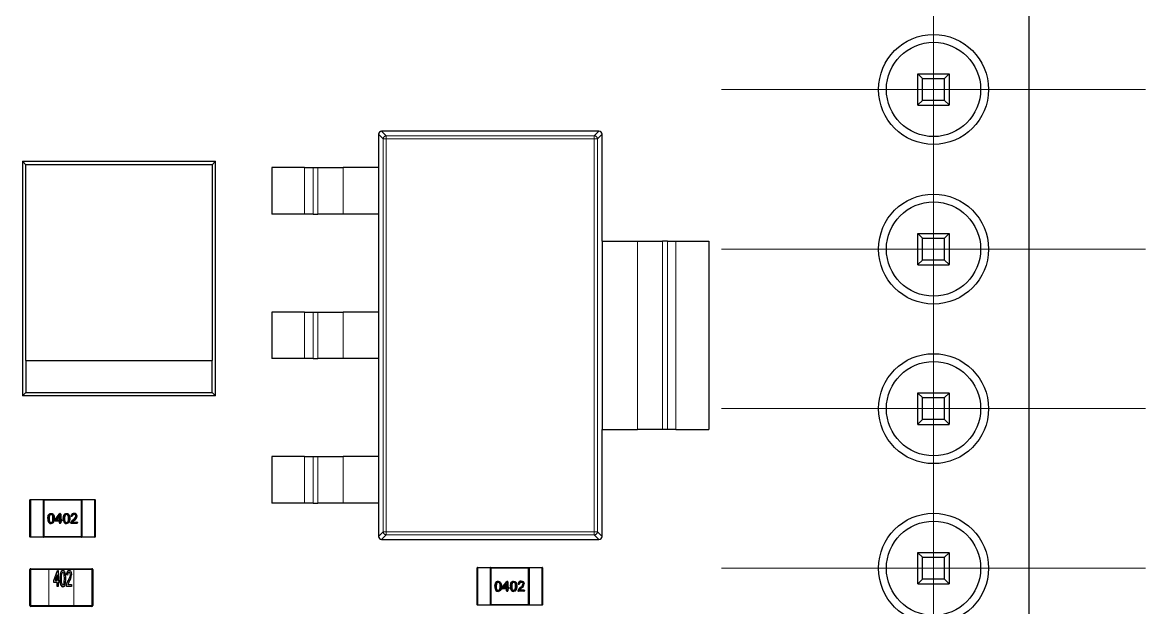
# Model space of a CAD drawing. Header units: millimetres. Extents: x 133.7 to 163.3, y 79.2 to 131.6.
# Drawn here: x 145.43 to 163.31, y 94.62 to 103.93 of the extents above; entities that cross this region are included whole.
import ezdxf

# ---------------------------------------------------------------- set-up
doc = ezdxf.new("R2010")
doc.units = ezdxf.units.MM
doc.linetypes.add('PHANTOM', pattern=[12.7, 6.35, -1.27, 1.27, -1.27, 1.27, -1.27])

# ---------------------------------------------------------------- blocks, each defined once
blk = doc.blocks.new('SW_CENTERMARKSYMBOL_2')
at = {"color": 0, "linetype": 'Continuous', "lineweight": 18}
for p, q in [((0, 2.5), (0, 3.375)), ((0, 0), (0, 2.5)), ((-2.5, 0), (-3.375, 0)), ((0, 0), (-2.5, 0)), ((0, 0), (0, -2.5)), ((0, 0), (2.5, 0)), ((2.5, 0), (3.375, 0)), ((0, -2.5), (0, -3.375))]:
    blk.add_line(p, q, dxfattribs=at)
blk = doc.blocks.new('SW_CENTERMARKSYMBOL_21')
at = {"color": 0, "linetype": 'Continuous', "lineweight": 18}
for p, q in [((0, 2.5), (0, 3.375)), ((0, 0), (0, 2.5)), ((-2.5, 0), (-3.375, 0)), ((0, 0), (-2.5, 0)), ((0, 0), (0, -2.5)), ((0, 0), (2.5, 0)), ((2.5, 0), (3.375, 0)), ((0, -2.5), (0, -3.375))]:
    blk.add_line(p, q, dxfattribs=at)
blk = doc.blocks.new('SW_CENTERMARKSYMBOL_23')
at = {"color": 0, "linetype": 'Continuous', "lineweight": 18}
for p, q in [((0, 2.5), (0, 3.375)), ((0, 0), (0, 2.5)), ((-2.5, 0), (-3.375, 0)), ((0, 0), (-2.5, 0)), ((0, 0), (0, -2.5)), ((0, 0), (2.5, 0)), ((2.5, 0), (3.375, 0)), ((0, -2.5), (0, -3.375))]:
    blk.add_line(p, q, dxfattribs=at)
blk = doc.blocks.new('SW_CENTERMARKSYMBOL_25')
at = {"color": 0, "linetype": 'Continuous', "lineweight": 18}
for p, q in [((0, 2.5), (0, 3.375)), ((0, 0), (0, 2.5)), ((-2.5, 0), (-3.375, 0)), ((0, 0), (-2.5, 0)), ((0, 0), (0, -2.5)), ((0, 0), (2.5, 0)), ((2.5, 0), (3.375, 0)), ((0, -2.5), (0, -3.375))]:
    blk.add_line(p, q, dxfattribs=at)
blk = doc.blocks.new('SW_CENTERMARKSYMBOL_27')
at = {"color": 0, "linetype": 'Continuous', "lineweight": 18}
for p, q in [((0, 2.5), (0, 3.375)), ((0, 0), (0, 2.5)), ((-2.5, 0), (-3.375, 0)), ((0, 0), (-2.5, 0)), ((0, 0), (0, -2.5)), ((0, 0), (2.5, 0)), ((2.5, 0), (3.375, 0)), ((0, -2.5), (0, -3.375))]:
    blk.add_line(p, q, dxfattribs=at)
blk = doc.blocks.new('SW_CENTERMARKSYMBOL_29')
at = {"color": 0, "linetype": 'Continuous', "lineweight": 18}
for p, q in [((0, 2.5), (0, 3.375)), ((0, 0), (0, 2.5)), ((-2.5, 0), (-3.375, 0)), ((0, 0), (-2.5, 0)), ((0, 0), (0, -2.5)), ((0, 0), (2.5, 0)), ((2.5, 0), (3.375, 0)), ((0, -2.5), (0, -3.375))]:
    blk.add_line(p, q, dxfattribs=at)

msp = doc.modelspace()

# ---------------------------------------------------------------- linework, layer by layer
at = {"color": 7, "linetype": 'Continuous', "lineweight": 25}
for p, q in [((161.454, 82.143), (161.454, 128.657)), ((159.68, 103.107), (159.68, 103.11)), ((159.68, 103.11), (160.18, 103.11)), ((159.68, 103.107), (159.755, 103.035)), ((159.68, 102.613), (159.68, 103.107)), ((159.755, 103.035), (160.105, 103.035)), ((159.755, 102.685), (159.755, 103.035)), ((160.105, 103.035), (160.18, 103.107)), ((160.105, 102.685), (160.105, 103.035)), ((160.18, 103.107), (160.18, 103.11)), ((160.18, 103.107), (160.18, 102.613)), ((159.68, 102.613), (159.755, 102.685)), ((160.105, 102.685), (159.755, 102.685)), ((160.18, 102.613), (160.105, 102.685)), ((159.68, 102.61), (159.68, 102.613)), ((159.68, 102.61), (160.18, 102.61)), ((160.18, 102.61), (160.18, 102.613)), ((151.094, 102.147), (151.094, 101.617)), ((154.604, 102.197), (151.144, 102.197)), ((154.654, 100.447), (154.654, 102.147)), ((145.482, 101.662), (145.426, 101.717)), ((145.426, 101.717), (145.426, 101.666)), ((145.426, 101.717), (145.82, 101.717)), ((145.426, 101.666), (145.426, 98.034)), ((145.482, 98.546), (145.482, 101.662)), ((148.445, 101.662), (145.482, 101.662)), ((145.82, 101.717), (148.106, 101.717)), ((148.106, 101.717), (148.5, 101.717)), ((148.5, 101.717), (148.445, 101.662)), ((148.445, 101.662), (148.445, 98.546)), ((148.5, 101.666), (148.5, 101.717)), ((148.5, 98.034), (148.5, 101.666)), ((149.394, 101.617), (149.394, 100.877)), ((149.918, 101.617), (149.394, 101.617)), ((149.918, 101.617), (150.052, 101.617)), ((150.052, 101.617), (150.13, 101.617)), ((150.13, 101.617), (150.53, 101.617)), ((151.094, 101.617), (150.53, 101.617)), ((151.094, 101.617), (151.094, 100.877)), ((149.918, 100.877), (149.394, 100.877)), ((150.052, 100.877), (149.918, 100.877)), ((150.052, 100.877), (150.13, 100.877)), ((150.53, 100.877), (150.13, 100.877)), ((151.094, 100.877), (150.53, 100.877)), ((151.094, 100.877), (151.094, 99.317)), ((159.68, 100.567), (159.68, 100.57)), ((159.68, 100.57), (160.18, 100.57)), ((159.68, 100.567), (159.755, 100.495)), ((159.68, 100.073), (159.68, 100.567)), ((159.755, 100.495), (160.105, 100.495)), ((159.755, 100.145), (159.755, 100.495)), ((160.105, 100.495), (160.18, 100.567)), ((160.105, 100.145), (160.105, 100.495)), ((160.18, 100.567), (160.18, 100.57)), ((160.18, 100.567), (160.18, 100.073)), ((154.654, 100.447), (154.654, 97.447)), ((154.654, 100.447), (155.218, 100.447)), ((155.218, 100.447), (155.618, 100.447)), ((155.696, 100.447), (155.618, 100.447)), ((155.696, 100.447), (155.83, 100.447)), ((155.83, 100.447), (156.354, 100.447)), ((156.354, 100.447), (156.354, 97.447)), ((159.68, 100.073), (159.755, 100.145)), ((160.105, 100.145), (159.755, 100.145)), ((160.18, 100.073), (160.105, 100.145)), ((159.68, 100.07), (159.68, 100.073)), ((159.68, 100.07), (160.18, 100.07)), ((160.18, 100.07), (160.18, 100.073)), ((149.394, 99.317), (149.394, 98.577)), ((149.918, 99.317), (149.394, 99.317)), ((149.918, 99.317), (150.052, 99.317)), ((150.052, 99.317), (150.13, 99.317)), ((150.13, 99.317), (150.53, 99.317)), ((151.094, 99.317), (150.53, 99.317)), ((151.094, 99.317), (151.094, 98.577)), ((145.482, 98.546), (145.482, 98.038)), ((145.482, 98.546), (148.445, 98.546)), ((148.445, 98.038), (148.445, 98.546)), ((149.918, 98.577), (149.394, 98.577)), ((150.052, 98.577), (149.918, 98.577)), ((150.052, 98.577), (150.13, 98.577)), ((150.53, 98.577), (150.13, 98.577)), ((151.094, 98.577), (150.53, 98.577)), ((151.094, 98.577), (151.094, 97.017)), ((145.426, 97.983), (145.482, 98.038)), ((145.426, 98.034), (145.426, 97.983)), ((145.82, 97.983), (145.426, 97.983)), ((145.482, 98.038), (148.445, 98.038)), ((148.106, 97.983), (145.82, 97.983)), ((148.5, 97.983), (148.106, 97.983)), ((148.445, 98.038), (148.5, 97.983)), ((148.5, 97.983), (148.5, 98.034)), ((159.68, 98.027), (159.68, 98.03)), ((159.68, 98.03), (160.18, 98.03)), ((159.68, 98.027), (159.755, 97.955)), ((159.68, 97.533), (159.68, 98.027)), ((160.105, 97.955), (160.18, 98.027)), ((160.18, 98.027), (160.18, 98.03)), ((160.18, 98.027), (160.18, 97.533)), ((159.755, 97.955), (160.105, 97.955)), ((159.755, 97.605), (159.755, 97.955)), ((160.105, 97.605), (160.105, 97.955)), ((154.654, 95.747), (154.654, 97.447)), ((154.654, 97.447), (155.218, 97.447)), ((155.618, 97.447), (155.218, 97.447)), ((155.696, 97.447), (155.618, 97.447)), ((155.83, 97.447), (155.696, 97.447)), ((155.83, 97.447), (156.354, 97.447)), ((159.68, 97.533), (159.755, 97.605)), ((159.68, 97.53), (159.68, 97.533)), ((159.68, 97.53), (160.18, 97.53)), ((160.105, 97.605), (159.755, 97.605)), ((160.18, 97.533), (160.105, 97.605)), ((160.18, 97.53), (160.18, 97.533)), ((149.394, 97.017), (149.394, 96.277)), ((149.918, 97.017), (149.394, 97.017)), ((149.918, 97.017), (150.052, 97.017)), ((150.052, 97.017), (150.13, 97.017)), ((150.13, 97.017), (150.53, 97.017)), ((151.094, 97.017), (150.53, 97.017)), ((151.094, 97.017), (151.094, 96.277)), ((145.546, 95.738), (145.546, 96.328)), ((145.551, 96.333), (145.558, 96.333)), ((145.558, 96.333), (145.754, 96.333)), ((145.754, 96.333), (145.761, 96.333)), ((145.761, 96.333), (146.371, 96.333)), ((145.766, 96.328), (145.766, 95.738)), ((146.366, 96.323), (145.766, 96.323)), ((146.366, 95.738), (146.366, 96.328)), ((146.371, 96.333), (146.378, 96.333)), ((146.378, 96.333), (146.574, 96.333)), ((146.574, 96.333), (146.581, 96.333)), ((146.586, 96.328), (146.586, 95.738)), ((149.918, 96.277), (149.394, 96.277)), ((150.052, 96.277), (149.918, 96.277)), ((150.052, 96.277), (150.13, 96.277)), ((150.53, 96.277), (150.13, 96.277)), ((151.094, 96.277), (150.53, 96.277)), ((151.094, 96.277), (151.094, 95.747)), ((145.853, 96.088), (145.86, 96.084)), ((145.882, 96.105), (145.881, 96.113)), ((145.881, 96.103), (145.881, 96.095)), ((145.945, 96), (145.945, 96.01)), ((145.947, 96.015), (146.018, 96.108)), ((146, 96.052), (145.98, 96.026)), ((145.987, 96.013), (146.007, 96.013)), ((146.015, 96.021), (146.015, 96.047)), ((146.025, 96.111), (146.027, 96.111)), ((146.035, 96.103), (146.035, 96.021)), ((146.043, 96.013), (146.048, 96.013)), ((146.099, 96.088), (146.106, 96.084)), ((146.127, 96.103), (146.127, 96.095)), ((146.128, 96.105), (146.128, 96.113)), ((146.21, 96.067), (146.206, 96.067)), ((146.253, 96.003), (146.248, 96.009)), ((146.249, 96.113), (146.249, 96.105)), ((146.298, 96.069), (146.29, 96.069)), ((145.881, 95.97), (145.881, 95.962)), ((145.881, 95.959), (145.881, 95.951)), ((146.007, 95.992), (145.953, 95.992)), ((146.015, 95.961), (146.015, 95.984)), ((146.027, 95.953), (146.023, 95.953)), ((146.035, 95.984), (146.035, 95.961)), ((146.048, 95.992), (146.043, 95.992)), ((146.056, 96.005), (146.056, 96)), ((146.127, 95.959), (146.128, 95.951)), ((146.128, 95.97), (146.128, 95.962)), ((146.196, 95.963), (146.197, 95.967)), ((146.292, 95.953), (146.204, 95.953)), ((146.24, 95.974), (146.292, 95.974)), ((146.3, 95.966), (146.3, 95.961)), ((145.558, 95.733), (145.551, 95.733)), ((145.754, 95.733), (145.558, 95.733)), ((145.761, 95.733), (145.754, 95.733)), ((146.371, 95.733), (145.761, 95.733)), ((145.766, 95.743), (146.366, 95.743)), ((146.378, 95.733), (146.371, 95.733)), ((146.574, 95.733), (146.378, 95.733)), ((146.581, 95.733), (146.574, 95.733)), ((151.144, 95.697), (154.604, 95.697)), ((159.68, 95.487), (159.68, 95.49)), ((159.68, 95.49), (160.18, 95.49)), ((159.68, 95.487), (159.755, 95.415)), ((159.68, 94.993), (159.68, 95.487)), ((160.105, 95.415), (160.18, 95.487)), ((160.18, 95.487), (160.18, 95.49)), ((160.18, 95.487), (160.18, 94.993)), ((159.755, 95.415), (160.105, 95.415)), ((159.755, 95.065), (159.755, 95.415)), ((160.105, 95.065), (160.105, 95.415)), ((145.546, 94.648), (145.546, 95.218)), ((145.561, 95.233), (145.846, 95.233)), ((145.846, 95.233), (146.246, 95.233)), ((145.924, 95.044), (145.984, 95.202)), ((145.98, 95.138), (145.945, 95.044)), ((145.98, 95.044), (145.98, 95.138)), ((145.984, 95.202), (145.997, 95.202)), ((145.997, 95.202), (145.997, 95.044)), ((146.145, 95.129), (146.128, 95.133)), ((146.246, 95.233), (146.531, 95.233)), ((146.546, 95.218), (146.546, 94.648)), ((152.664, 94.659), (152.664, 95.249)), ((152.669, 95.254), (152.676, 95.254)), ((152.676, 95.254), (152.872, 95.254)), ((152.872, 95.254), (152.879, 95.254)), ((152.879, 95.254), (153.489, 95.254)), ((152.884, 95.249), (152.884, 94.659)), ((153.484, 95.244), (152.884, 95.244)), ((153.484, 94.659), (153.484, 95.249)), ((153.489, 95.254), (153.496, 95.254)), ((153.496, 95.254), (153.692, 95.254)), ((153.692, 95.254), (153.699, 95.254)), ((153.704, 95.249), (153.704, 94.659)), ((145.924, 95.011), (145.924, 95.044)), ((145.98, 95.011), (145.924, 95.011)), ((145.945, 95.044), (145.98, 95.044)), ((145.98, 94.948), (145.98, 95.011)), ((145.997, 94.948), (145.98, 94.948)), ((145.997, 95.044), (146.013, 95.044)), ((145.997, 95.011), (145.997, 94.948)), ((146.013, 95.011), (145.997, 95.011)), ((146.013, 95.044), (146.013, 95.011)), ((146.207, 94.948), (146.125, 94.948)), ((146.148, 94.981), (146.207, 94.981)), ((146.207, 94.981), (146.207, 94.948)), ((152.971, 95.009), (152.978, 95.005)), ((153, 95.026), (152.999, 95.034)), ((152.999, 95.024), (152.999, 95.016)), ((153.065, 94.936), (153.136, 95.029)), ((153.118, 94.973), (153.098, 94.947)), ((153.133, 94.942), (153.133, 94.968)), ((153.143, 95.032), (153.145, 95.032)), ((153.153, 95.024), (153.153, 94.942)), ((153.217, 95.009), (153.224, 95.005)), ((153.245, 95.024), (153.245, 95.016)), ((153.246, 95.026), (153.246, 95.034)), ((153.328, 94.988), (153.324, 94.988)), ((153.367, 95.034), (153.367, 95.026)), ((153.416, 94.99), (153.408, 94.99)), ((159.68, 94.993), (159.755, 95.065)), ((159.68, 94.99), (159.68, 94.993)), ((159.68, 94.99), (160.18, 94.99)), ((160.105, 95.065), (159.755, 95.065)), ((160.18, 94.993), (160.105, 95.065)), ((160.18, 94.99), (160.18, 94.993)), ((152.999, 94.891), (152.999, 94.883)), ((152.999, 94.88), (152.999, 94.872)), ((153.063, 94.921), (153.063, 94.931)), ((153.125, 94.913), (153.071, 94.913)), ((153.105, 94.934), (153.125, 94.934)), ((153.133, 94.882), (153.133, 94.905)), ((153.145, 94.874), (153.141, 94.874)), ((153.153, 94.905), (153.153, 94.882)), ((153.161, 94.934), (153.166, 94.934)), ((153.166, 94.913), (153.161, 94.913)), ((153.174, 94.926), (153.174, 94.921)), ((153.245, 94.88), (153.246, 94.872)), ((153.246, 94.891), (153.246, 94.883)), ((153.314, 94.884), (153.315, 94.888)), ((153.41, 94.874), (153.322, 94.874)), ((153.358, 94.895), (153.41, 94.895)), ((153.371, 94.924), (153.366, 94.931)), ((153.418, 94.887), (153.418, 94.882)), ((145.846, 94.633), (145.561, 94.633)), ((146.246, 94.633), (145.846, 94.633)), ((146.531, 94.633), (146.246, 94.633)), ((152.676, 94.654), (152.669, 94.654)), ((152.872, 94.654), (152.676, 94.654)), ((152.879, 94.654), (152.872, 94.654)), ((153.489, 94.654), (152.879, 94.654)), ((152.884, 94.664), (153.484, 94.664)), ((153.496, 94.654), (153.489, 94.654)), ((153.692, 94.654), (153.496, 94.654)), ((153.699, 94.654), (153.692, 94.654))]:
    msp.add_line(p, q, dxfattribs=at)
at = {"color": 8, "linetype": 'PHANTOM', "lineweight": 18}
for p, q in [((151.169, 102.072), (151.094, 102.147)), ((151.144, 102.197), (151.219, 102.122)), ((151.219, 102.122), (154.529, 102.122)), ((151.219, 102.122), (151.219, 102.072)), ((154.529, 102.122), (154.604, 102.197)), ((154.529, 102.122), (154.529, 102.072)), ((154.654, 102.147), (154.579, 102.072)), ((151.169, 95.822), (151.169, 102.072)), ((151.219, 102.072), (151.169, 102.072)), ((151.219, 102.072), (151.219, 95.822)), ((154.529, 102.072), (151.219, 102.072)), ((154.579, 102.072), (154.529, 102.072)), ((154.529, 95.822), (154.529, 102.072)), ((154.579, 102.072), (154.579, 95.822)), ((149.918, 100.877), (149.918, 101.617)), ((150.052, 101.617), (150.052, 100.877)), ((150.13, 100.877), (150.13, 101.617)), ((150.53, 101.617), (150.53, 100.877)), ((155.218, 97.447), (155.218, 100.447)), ((155.618, 100.447), (155.618, 97.447)), ((155.696, 97.447), (155.696, 100.447)), ((155.83, 100.447), (155.83, 97.447)), ((149.918, 98.577), (149.918, 99.317)), ((150.052, 99.317), (150.052, 98.577)), ((150.13, 98.577), (150.13, 99.317)), ((150.53, 99.317), (150.53, 98.577)), ((149.918, 96.277), (149.918, 97.017)), ((150.052, 97.017), (150.052, 96.277)), ((150.13, 96.277), (150.13, 97.017)), ((150.53, 97.017), (150.53, 96.277)), ((145.546, 96.328), (145.547, 96.328)), ((145.555, 96.328), (145.547, 96.328)), ((145.547, 96.328), (145.547, 95.738)), ((145.555, 95.738), (145.555, 96.328)), ((145.555, 96.328), (145.558, 96.328)), ((145.558, 96.333), (145.558, 96.328)), ((145.558, 96.328), (145.558, 95.738)), ((145.754, 96.328), (145.558, 96.328)), ((145.754, 96.333), (145.754, 96.328)), ((145.754, 96.328), (145.757, 96.328)), ((145.754, 95.738), (145.754, 96.328)), ((145.757, 96.328), (145.757, 95.738)), ((145.765, 96.328), (145.757, 96.328)), ((145.765, 95.738), (145.765, 96.328)), ((145.766, 96.328), (145.765, 96.328)), ((146.367, 96.328), (146.366, 96.328)), ((146.375, 96.328), (146.367, 96.328)), ((146.367, 96.328), (146.367, 95.738)), ((146.378, 96.328), (146.375, 96.328)), ((146.375, 95.738), (146.375, 96.328)), ((146.378, 96.328), (146.378, 96.333)), ((146.378, 96.328), (146.378, 95.738)), ((146.574, 96.328), (146.378, 96.328)), ((146.574, 96.328), (146.574, 96.333)), ((146.577, 96.328), (146.574, 96.328)), ((146.574, 95.738), (146.574, 96.328)), ((146.577, 96.328), (146.577, 95.738)), ((146.585, 96.328), (146.577, 96.328)), ((146.585, 95.738), (146.585, 96.328)), ((146.586, 96.328), (146.585, 96.328)), ((145.92, 96.032), (145.912, 96.032)), ((145.925, 96.032), (145.933, 96.032)), ((145.953, 96.01), (145.945, 96.01)), ((145.953, 96.01), (145.947, 96.015)), ((146.025, 96.103), (145.953, 96.01)), ((145.953, 96.01), (145.953, 96)), ((145.974, 96.03), (145.994, 96.057)), ((145.974, 96.03), (145.98, 96.026)), ((145.987, 96.013), (145.987, 96.005)), ((145.994, 96.057), (146, 96.052)), ((146.007, 96.013), (146.007, 96.005)), ((146.023, 96.047), (146.015, 96.047)), ((146.015, 96.021), (146.023, 96.021)), ((146.025, 96.103), (146.018, 96.108)), ((146.023, 96.047), (146.023, 96.021)), ((146.025, 96.103), (146.025, 96.111)), ((146.027, 96.103), (146.025, 96.103)), ((146.027, 96.103), (146.027, 96.111)), ((146.027, 96.021), (146.027, 96.103)), ((146.027, 96.103), (146.035, 96.103)), ((146.027, 96.021), (146.035, 96.021)), ((146.043, 96.013), (146.043, 96.005)), ((146.048, 96.013), (146.048, 96.005)), ((146.166, 96.032), (146.158, 96.032)), ((146.171, 96.032), (146.179, 96.032)), ((146.199, 96.077), (146.206, 96.075)), ((146.206, 96.075), (146.211, 96.075)), ((146.206, 96.067), (146.206, 96.075)), ((146.211, 96.075), (146.21, 96.067)), ((146.211, 96.075), (146.218, 96.073)), ((145.953, 96), (145.945, 96)), ((145.953, 96), (146.007, 96)), ((145.953, 96), (145.953, 95.992)), ((146.007, 96.005), (145.987, 96.005)), ((146.007, 96), (146.007, 95.992)), ((146.023, 95.984), (146.015, 95.984)), ((146.015, 95.961), (146.023, 95.961)), ((146.023, 95.984), (146.023, 95.961)), ((146.023, 95.953), (146.023, 95.961)), ((146.023, 95.961), (146.027, 95.961)), ((146.027, 95.961), (146.027, 95.984)), ((146.035, 95.984), (146.027, 95.984)), ((146.027, 95.953), (146.027, 95.961)), ((146.035, 95.961), (146.027, 95.961)), ((146.048, 96.005), (146.043, 96.005)), ((146.043, 96), (146.048, 96)), ((146.043, 95.992), (146.043, 96)), ((146.048, 96), (146.048, 96.005)), ((146.056, 96.005), (146.048, 96.005)), ((146.048, 95.992), (146.048, 96)), ((146.056, 96), (146.048, 96)), ((146.204, 95.961), (146.196, 95.963)), ((146.205, 95.965), (146.204, 95.961)), ((146.204, 95.961), (146.292, 95.961)), ((146.204, 95.961), (146.204, 95.953)), ((146.235, 95.988), (146.229, 95.994)), ((146.24, 95.974), (146.24, 95.966)), ((146.292, 95.966), (146.24, 95.966)), ((146.292, 95.974), (146.292, 95.966)), ((146.292, 95.961), (146.292, 95.966)), ((146.3, 95.966), (146.292, 95.966)), ((146.292, 95.961), (146.292, 95.953)), ((146.292, 95.961), (146.3, 95.961)), ((145.547, 95.738), (145.546, 95.738)), ((145.547, 95.738), (145.555, 95.738)), ((145.558, 95.738), (145.555, 95.738)), ((145.558, 95.738), (145.754, 95.738)), ((145.558, 95.738), (145.558, 95.733)), ((145.754, 95.738), (145.754, 95.733)), ((145.757, 95.738), (145.754, 95.738)), ((145.757, 95.738), (145.765, 95.738)), ((145.765, 95.738), (145.766, 95.738)), ((146.367, 95.738), (146.366, 95.738)), ((146.367, 95.738), (146.375, 95.738)), ((146.378, 95.738), (146.375, 95.738)), ((146.378, 95.738), (146.574, 95.738)), ((146.378, 95.733), (146.378, 95.738)), ((146.574, 95.733), (146.574, 95.738)), ((146.577, 95.738), (146.574, 95.738)), ((146.577, 95.738), (146.585, 95.738)), ((146.586, 95.738), (146.585, 95.738)), ((151.094, 95.747), (151.169, 95.822)), ((151.219, 95.772), (151.144, 95.697)), ((151.219, 95.822), (151.169, 95.822)), ((151.219, 95.822), (154.529, 95.822)), ((151.219, 95.822), (151.219, 95.772)), ((154.529, 95.772), (151.219, 95.772)), ((154.579, 95.822), (154.529, 95.822)), ((154.529, 95.822), (154.529, 95.772)), ((154.604, 95.697), (154.529, 95.772)), ((154.579, 95.822), (154.654, 95.747)), ((145.546, 95.218), (145.561, 95.218)), ((145.561, 95.218), (145.561, 95.233)), ((145.846, 95.218), (145.561, 95.218)), ((145.561, 95.218), (145.561, 94.648)), ((145.846, 95.218), (145.846, 95.233)), ((146.246, 95.218), (145.846, 95.218)), ((145.846, 94.648), (145.846, 95.218)), ((146.246, 95.233), (146.246, 95.218)), ((146.246, 95.218), (146.246, 94.648)), ((146.531, 95.218), (146.246, 95.218)), ((146.531, 95.218), (146.531, 95.233)), ((146.531, 94.648), (146.531, 95.218)), ((146.531, 95.218), (146.546, 95.218)), ((152.664, 95.249), (152.665, 95.249)), ((152.673, 95.249), (152.665, 95.249)), ((152.665, 95.249), (152.665, 94.659)), ((152.673, 95.249), (152.676, 95.249)), ((152.673, 94.659), (152.673, 95.249)), ((152.676, 95.254), (152.676, 95.249)), ((152.676, 95.249), (152.676, 94.659)), ((152.872, 95.249), (152.676, 95.249)), ((152.872, 95.254), (152.872, 95.249)), ((152.872, 95.249), (152.875, 95.249)), ((152.872, 94.659), (152.872, 95.249)), ((152.875, 95.249), (152.875, 94.659)), ((152.883, 95.249), (152.875, 95.249)), ((152.883, 94.659), (152.883, 95.249)), ((152.884, 95.249), (152.883, 95.249)), ((153.485, 95.249), (153.484, 95.249)), ((153.493, 95.249), (153.485, 95.249)), ((153.485, 95.249), (153.485, 94.659)), ((153.496, 95.249), (153.493, 95.249)), ((153.493, 94.659), (153.493, 95.249)), ((153.496, 95.249), (153.496, 95.254)), ((153.496, 95.249), (153.496, 94.659)), ((153.692, 95.249), (153.496, 95.249)), ((153.692, 95.249), (153.692, 95.254)), ((153.692, 94.659), (153.692, 95.249)), ((153.695, 95.249), (153.692, 95.249)), ((153.695, 95.249), (153.695, 94.659)), ((153.703, 95.249), (153.695, 95.249)), ((153.703, 94.659), (153.703, 95.249)), ((153.704, 95.249), (153.703, 95.249)), ((153.038, 94.953), (153.03, 94.953)), ((153.043, 94.953), (153.051, 94.953)), ((153.071, 94.931), (153.065, 94.936)), ((153.143, 95.024), (153.071, 94.931)), ((153.092, 94.952), (153.112, 94.978)), ((153.092, 94.952), (153.098, 94.947)), ((153.112, 94.978), (153.118, 94.973)), ((153.141, 94.968), (153.133, 94.968)), ((153.133, 94.942), (153.141, 94.942)), ((153.143, 95.024), (153.136, 95.029)), ((153.141, 94.968), (153.141, 94.942)), ((153.143, 95.024), (153.143, 95.032)), ((153.145, 95.024), (153.143, 95.024)), ((153.145, 95.024), (153.145, 95.032)), ((153.145, 94.942), (153.145, 95.024)), ((153.145, 95.024), (153.153, 95.024)), ((153.145, 94.942), (153.153, 94.942)), ((153.284, 94.953), (153.276, 94.953)), ((153.289, 94.953), (153.297, 94.953)), ((153.317, 94.998), (153.324, 94.996)), ((153.324, 94.996), (153.329, 94.996)), ((153.324, 94.988), (153.324, 94.996)), ((153.329, 94.996), (153.328, 94.988)), ((153.329, 94.996), (153.336, 94.994)), ((153.071, 94.931), (153.063, 94.931)), ((153.071, 94.921), (153.063, 94.921)), ((153.071, 94.931), (153.071, 94.921)), ((153.071, 94.921), (153.125, 94.921)), ((153.071, 94.921), (153.071, 94.913)), ((153.105, 94.934), (153.105, 94.926)), ((153.125, 94.926), (153.105, 94.926)), ((153.125, 94.934), (153.125, 94.926)), ((153.125, 94.921), (153.125, 94.913)), ((153.141, 94.905), (153.133, 94.905)), ((153.133, 94.882), (153.141, 94.882)), ((153.141, 94.905), (153.141, 94.882)), ((153.141, 94.874), (153.141, 94.882)), ((153.141, 94.882), (153.145, 94.882)), ((153.145, 94.882), (153.145, 94.905)), ((153.153, 94.905), (153.145, 94.905)), ((153.153, 94.882), (153.145, 94.882)), ((153.145, 94.874), (153.145, 94.882)), ((153.161, 94.934), (153.161, 94.926)), ((153.166, 94.926), (153.161, 94.926)), ((153.161, 94.913), (153.161, 94.921)), ((153.161, 94.921), (153.166, 94.921)), ((153.166, 94.934), (153.166, 94.926)), ((153.174, 94.926), (153.166, 94.926)), ((153.166, 94.921), (153.166, 94.926)), ((153.166, 94.913), (153.166, 94.921)), ((153.174, 94.921), (153.166, 94.921)), ((153.322, 94.882), (153.314, 94.884)), ((153.323, 94.886), (153.322, 94.882)), ((153.322, 94.882), (153.41, 94.882)), ((153.322, 94.882), (153.322, 94.874)), ((153.353, 94.909), (153.347, 94.915)), ((153.358, 94.895), (153.358, 94.887)), ((153.41, 94.887), (153.358, 94.887)), ((153.41, 94.895), (153.41, 94.887)), ((153.41, 94.882), (153.41, 94.887)), ((153.418, 94.887), (153.41, 94.887)), ((153.41, 94.882), (153.41, 94.874)), ((153.41, 94.882), (153.418, 94.882)), ((145.546, 94.648), (145.561, 94.648)), ((145.561, 94.633), (145.561, 94.648)), ((145.561, 94.648), (145.846, 94.648)), ((145.846, 94.633), (145.846, 94.648)), ((145.846, 94.648), (146.246, 94.648)), ((146.246, 94.648), (146.531, 94.648)), ((146.246, 94.648), (146.246, 94.633)), ((146.531, 94.648), (146.546, 94.648)), ((146.531, 94.633), (146.531, 94.648)), ((152.665, 94.659), (152.664, 94.659)), ((152.665, 94.659), (152.673, 94.659)), ((152.676, 94.659), (152.673, 94.659)), ((152.676, 94.659), (152.676, 94.654)), ((152.676, 94.659), (152.872, 94.659)), ((152.872, 94.659), (152.872, 94.654)), ((152.875, 94.659), (152.872, 94.659)), ((152.875, 94.659), (152.883, 94.659)), ((152.883, 94.659), (152.884, 94.659)), ((153.485, 94.659), (153.484, 94.659)), ((153.485, 94.659), (153.493, 94.659)), ((153.496, 94.659), (153.493, 94.659)), ((153.496, 94.659), (153.692, 94.659)), ((153.496, 94.654), (153.496, 94.659)), ((153.695, 94.659), (153.692, 94.659)), ((153.692, 94.654), (153.692, 94.659)), ((153.695, 94.659), (153.703, 94.659)), ((153.704, 94.659), (153.703, 94.659))]:
    msp.add_line(p, q, dxfattribs=at)
at = {"color": 7, "linetype": 'Continuous', "lineweight": 25, "flags": 128}
for points in [[(145.83, 96.032), (145.83, 96.032), (145.838, 96.083), (145.846, 96.098), (145.856, 96.107), (145.869, 96.112), (145.881, 96.113)], [(145.882, 96.105), (145.871, 96.104), (145.86, 96.1), (145.852, 96.093), (145.845, 96.08), (145.839, 96.053), (145.838, 96.032)], [(145.851, 96.032), (145.85, 96.032), (145.85, 96.032), (145.849, 96.032), (145.848, 96.032), (145.847, 96.032), (145.846, 96.032), (145.844, 96.032), (145.843, 96.032)], [(145.851, 96.032), (145.852, 96.007), (145.856, 95.987), (145.862, 95.979), (145.87, 95.972), (145.877, 95.97), (145.881, 95.97)], [(145.881, 96.113), (145.881, 96.113), (145.898, 96.111), (145.91, 96.104), (145.919, 96.094), (145.929, 96.069), (145.932, 96.051), (145.933, 96.032)], [(145.881, 96.103), (145.883, 96.103), (145.894, 96.1), (145.904, 96.094), (145.912, 96.084), (145.919, 96.058), (145.92, 96.032)], [(145.912, 96.032), (145.912, 96.032), (145.911, 96.058), (145.905, 96.08), (145.899, 96.088), (145.891, 96.093), (145.882, 96.095), (145.881, 96.095)], [(145.881, 95.959), (145.89, 95.96), (145.901, 95.964), (145.909, 95.97), (145.919, 95.988), (145.924, 96.016), (145.925, 96.032)], [(145.933, 96.032), (145.933, 96.032), (145.927, 95.985), (145.915, 95.965), (145.905, 95.956), (145.892, 95.952), (145.881, 95.951)], [(145.881, 95.97), (145.881, 95.97), (145.888, 95.97), (145.895, 95.974), (145.903, 95.982), (145.908, 95.992), (145.911, 96.012), (145.912, 96.032)], [(145.925, 96.032), (145.922, 96.067), (145.913, 96.09), (145.905, 96.098), (145.896, 96.103), (145.884, 96.105), (145.882, 96.105)], [(146.076, 96.032), (146.076, 96.032), (146.084, 96.083), (146.092, 96.098), (146.102, 96.107), (146.115, 96.112), (146.128, 96.113)], [(146.128, 96.105), (146.117, 96.104), (146.107, 96.1), (146.099, 96.093), (146.091, 96.08), (146.085, 96.053), (146.084, 96.032)], [(146.097, 96.032), (146.097, 96.032), (146.096, 96.032), (146.095, 96.032), (146.094, 96.032), (146.093, 96.032), (146.092, 96.032), (146.09, 96.032), (146.089, 96.032)], [(146.097, 96.032), (146.098, 96.007), (146.103, 95.987), (146.108, 95.979), (146.116, 95.972), (146.123, 95.97), (146.128, 95.97)], [(146.127, 96.103), (146.129, 96.103), (146.14, 96.1), (146.15, 96.094), (146.158, 96.084), (146.165, 96.058), (146.166, 96.032)], [(146.158, 96.032), (146.158, 96.032), (146.157, 96.058), (146.151, 96.08), (146.145, 96.088), (146.137, 96.093), (146.129, 96.095), (146.127, 96.095)], [(146.127, 95.959), (146.137, 95.96), (146.147, 95.964), (146.156, 95.97), (146.165, 95.988), (146.17, 96.016), (146.171, 96.032)], [(146.128, 96.113), (146.128, 96.113), (146.144, 96.111), (146.156, 96.104), (146.166, 96.094), (146.175, 96.069), (146.178, 96.051), (146.179, 96.032)], [(146.171, 96.032), (146.168, 96.067), (146.159, 96.09), (146.151, 96.098), (146.142, 96.103), (146.13, 96.105), (146.128, 96.105)], [(146.179, 96.032), (146.179, 96.032), (146.173, 95.985), (146.162, 95.965), (146.151, 95.956), (146.138, 95.952), (146.128, 95.951)], [(146.128, 95.97), (146.128, 95.97), (146.134, 95.97), (146.141, 95.974), (146.149, 95.982), (146.154, 95.992), (146.158, 96.012), (146.158, 96.032)], [(146.239, 96.007), (146.238, 96.008), (146.237, 96.009), (146.236, 96.01), (146.236, 96.011), (146.235, 96.012), (146.235, 96.013), (146.234, 96.013), (146.234, 96.013)], [(146.248, 96.103), (146.248, 96.101), (146.248, 96.1), (146.248, 96.098), (146.248, 96.097), (146.248, 96.096), (146.248, 96.095), (146.248, 96.095), (146.248, 96.095)], [(146.285, 96.069), (146.284, 96.069), (146.282, 96.069), (146.281, 96.069), (146.28, 96.069), (146.279, 96.069), (146.278, 96.069), (146.277, 96.069), (146.277, 96.069)], [(145.846, 95.967), (145.846, 95.967), (145.847, 95.968), (145.849, 95.969), (145.851, 95.971), (145.852, 95.972)], [(146.092, 95.967), (146.092, 95.967), (146.093, 95.968), (146.095, 95.969), (146.097, 95.971), (146.098, 95.972)], [(146.205, 95.965), (146.204, 95.965), (146.202, 95.966), (146.201, 95.966), (146.2, 95.967), (146.199, 95.967), (146.198, 95.967), (146.198, 95.967), (146.197, 95.967)], [(146.253, 96.003), (146.244, 95.996), (146.235, 95.988)], [(146.026, 95.075), (146.031, 95.149), (146.041, 95.184), (146.052, 95.199), (146.06, 95.203), (146.069, 95.205)], [(146.05, 95.158), (146.044, 95.112), (146.043, 95.075)], [(146.069, 95.205), (146.078, 95.203), (146.086, 95.199), (146.097, 95.184), (146.107, 95.149), (146.112, 95.075)], [(146.096, 95.075), (146.093, 95.13), (146.088, 95.157), (146.081, 95.169), (146.076, 95.174), (146.069, 95.175)], [(146.128, 95.133), (146.136, 95.177), (146.148, 95.197), (146.158, 95.203), (146.169, 95.205)], [(146.168, 95.175), (146.161, 95.174), (146.156, 95.17), (146.149, 95.157), (146.145, 95.129)], [(146.191, 95.133), (146.187, 95.159), (146.18, 95.17), (146.175, 95.174), (146.168, 95.175)], [(146.169, 95.205), (146.18, 95.203), (146.189, 95.197), (146.2, 95.178), (146.207, 95.134)], [(146.039, 94.97), (146.028, 95.028), (146.026, 95.075)], [(146.043, 95.075), (146.045, 95.02), (146.051, 94.993), (146.057, 94.981), (146.063, 94.976), (146.069, 94.975)], [(146.112, 95.075), (146.107, 95.001), (146.097, 94.966), (146.086, 94.951), (146.078, 94.946), (146.069, 94.945)], [(146.069, 94.975), (146.076, 94.976), (146.081, 94.981), (146.088, 94.993), (146.093, 95.02), (146.096, 95.075)], [(146.125, 94.948), (146.125, 94.961), (146.127, 94.97)], [(146.127, 94.97), (146.138, 95.012), (146.154, 95.042)], [(152.948, 94.953), (152.948, 94.953), (152.956, 95.004), (152.964, 95.019), (152.974, 95.028), (152.987, 95.033), (152.999, 95.034)], [(153, 95.026), (152.989, 95.025), (152.978, 95.021), (152.97, 95.014), (152.963, 95.001), (152.957, 94.974), (152.956, 94.953)], [(152.969, 94.953), (152.968, 94.953), (152.968, 94.953), (152.967, 94.953), (152.966, 94.953), (152.965, 94.953), (152.964, 94.953), (152.962, 94.953), (152.961, 94.953)], [(152.969, 94.953), (152.97, 94.928), (152.974, 94.908), (152.98, 94.9), (152.988, 94.893), (152.995, 94.891), (152.999, 94.891)], [(152.999, 95.034), (152.999, 95.034), (153.016, 95.032), (153.028, 95.025), (153.037, 95.015), (153.047, 94.99), (153.05, 94.972), (153.051, 94.953)], [(152.999, 95.024), (153.001, 95.024), (153.012, 95.021), (153.022, 95.015), (153.03, 95.005), (153.037, 94.98), (153.038, 94.953)], [(153.03, 94.953), (153.03, 94.953), (153.029, 94.979), (153.023, 95.001), (153.017, 95.009), (153.009, 95.014), (153, 95.016), (152.999, 95.016)], [(152.999, 94.88), (153.008, 94.881), (153.019, 94.885), (153.027, 94.891), (153.037, 94.909), (153.042, 94.937), (153.043, 94.953)], [(153.051, 94.953), (153.051, 94.953), (153.045, 94.906), (153.033, 94.886), (153.023, 94.878), (153.01, 94.873), (152.999, 94.872)], [(152.999, 94.891), (152.999, 94.891), (153.006, 94.891), (153.013, 94.895), (153.021, 94.903), (153.026, 94.913), (153.029, 94.933), (153.03, 94.953)], [(153.043, 94.953), (153.04, 94.988), (153.031, 95.011), (153.023, 95.019), (153.014, 95.024), (153.002, 95.026), (153, 95.026)], [(153.194, 94.953), (153.194, 94.953), (153.202, 95.004), (153.21, 95.019), (153.22, 95.028), (153.233, 95.033), (153.246, 95.034)], [(153.246, 95.026), (153.235, 95.025), (153.225, 95.021), (153.217, 95.014), (153.209, 95.001), (153.203, 94.974), (153.202, 94.953)], [(153.215, 94.953), (153.215, 94.953), (153.214, 94.953), (153.213, 94.953), (153.212, 94.953), (153.211, 94.953), (153.21, 94.953), (153.208, 94.953), (153.207, 94.953)], [(153.215, 94.953), (153.216, 94.928), (153.221, 94.908), (153.226, 94.9), (153.234, 94.893), (153.241, 94.891), (153.246, 94.891)], [(153.245, 95.024), (153.247, 95.024), (153.258, 95.021), (153.268, 95.015), (153.276, 95.005), (153.283, 94.98), (153.284, 94.953)], [(153.276, 94.953), (153.276, 94.953), (153.275, 94.979), (153.269, 95.001), (153.263, 95.009), (153.255, 95.014), (153.247, 95.016), (153.245, 95.016)], [(153.245, 94.88), (153.255, 94.881), (153.265, 94.885), (153.274, 94.891), (153.283, 94.909), (153.288, 94.937), (153.289, 94.953)], [(153.246, 95.034), (153.246, 95.034), (153.262, 95.032), (153.274, 95.025), (153.284, 95.015), (153.293, 94.99), (153.296, 94.972), (153.297, 94.953)], [(153.289, 94.953), (153.286, 94.988), (153.277, 95.011), (153.269, 95.019), (153.26, 95.024), (153.248, 95.026), (153.246, 95.026)], [(153.297, 94.953), (153.297, 94.953), (153.291, 94.906), (153.28, 94.886), (153.269, 94.878), (153.256, 94.873), (153.246, 94.872)], [(153.246, 94.891), (153.246, 94.891), (153.252, 94.891), (153.259, 94.895), (153.267, 94.903), (153.272, 94.913), (153.276, 94.933), (153.276, 94.953)], [(153.366, 95.024), (153.366, 95.022), (153.366, 95.021), (153.366, 95.019), (153.366, 95.018), (153.366, 95.017), (153.366, 95.016), (153.366, 95.016), (153.366, 95.016)], [(153.403, 94.99), (153.402, 94.99), (153.4, 94.99), (153.399, 94.99), (153.398, 94.99), (153.397, 94.99), (153.396, 94.99), (153.395, 94.99), (153.395, 94.99)], [(152.964, 94.888), (152.964, 94.888), (152.965, 94.889), (152.967, 94.89), (152.969, 94.892), (152.97, 94.893)], [(153.21, 94.888), (153.21, 94.888), (153.211, 94.889), (153.213, 94.89), (153.215, 94.892), (153.216, 94.893)], [(153.323, 94.886), (153.322, 94.887), (153.32, 94.887), (153.319, 94.887), (153.318, 94.888), (153.317, 94.888), (153.316, 94.888), (153.316, 94.888), (153.315, 94.888)], [(153.357, 94.928), (153.356, 94.929), (153.355, 94.93), (153.354, 94.931), (153.354, 94.932), (153.353, 94.933), (153.353, 94.934), (153.352, 94.934), (153.352, 94.934)], [(153.371, 94.924), (153.362, 94.917), (153.353, 94.909)]]:
    msp.add_lwpolyline(points, dxfattribs=at)
at = {"color": 8, "linetype": 'PHANTOM', "lineweight": 18, "flags": 128}
for points in [[(145.881, 95.962), (145.876, 95.962), (145.866, 95.965), (145.856, 95.973), (145.849, 95.984), (145.844, 96.006), (145.843, 96.032)], [(145.92, 96.032), (145.919, 96.011), (145.916, 95.99), (145.91, 95.977), (145.9, 95.967), (145.89, 95.963), (145.881, 95.962)], [(146.128, 95.962), (146.122, 95.962), (146.112, 95.965), (146.102, 95.973), (146.095, 95.984), (146.09, 96.006), (146.089, 96.032)], [(146.166, 96.032), (146.166, 96.011), (146.162, 95.99), (146.156, 95.977), (146.146, 95.967), (146.136, 95.963), (146.128, 95.962)], [(146.229, 95.994), (146.239, 96.002), (146.248, 96.009)], [(152.999, 94.883), (152.994, 94.883), (152.984, 94.886), (152.974, 94.894), (152.967, 94.905), (152.962, 94.927), (152.961, 94.953)], [(153.038, 94.953), (153.037, 94.932), (153.034, 94.911), (153.028, 94.898), (153.018, 94.888), (153.008, 94.884), (152.999, 94.883)], [(153.246, 94.883), (153.24, 94.883), (153.23, 94.886), (153.22, 94.894), (153.213, 94.905), (153.208, 94.927), (153.207, 94.953)], [(153.284, 94.953), (153.284, 94.932), (153.28, 94.911), (153.274, 94.898), (153.264, 94.888), (153.254, 94.884), (153.246, 94.883)], [(153.347, 94.915), (153.357, 94.923), (153.366, 94.931)]]:
    msp.add_lwpolyline(points, dxfattribs=at)
at = {"color": 7, "linetype": 'Continuous', "lineweight": 25}
for centre, radius in [((159.93, 102.86), 0.875), ((159.93, 102.86), 0.75), ((159.93, 100.32), 0.875), ((159.93, 100.32), 0.75), ((159.93, 97.78), 0.875), ((159.93, 97.78), 0.75), ((159.93, 95.24), 0.875), ((159.93, 95.24), 0.75)]:
    msp.add_circle(centre, radius, dxfattribs=at)
at = {"color": 8, "linetype": 'PHANTOM', "lineweight": 18}
for centre, radius, start, end in [((151.219, 102.072), 0.0503, 90.5081, 179.4919), ((154.529, 102.072), 0.0503, 0.5081, 89.4919), ((145.552, 96.329), 0.00446, 101.4218, 188.0495), ((145.559, 96.329), 0.00446, 101.4218, 188.0495), ((145.753, 96.329), 0.00446, 351.9505, 78.5782), ((145.76, 96.329), 0.00446, 351.9505, 78.5782), ((146.372, 96.329), 0.00446, 101.4218, 188.0495), ((146.379, 96.329), 0.00446, 101.4218, 188.0495), ((146.573, 96.329), 0.00446, 351.9505, 78.5782), ((146.58, 96.329), 0.00446, 351.9505, 78.5782), ((145.881, 96.069), 0.0342, 89.9491, 144.6077), ((145.987, 96.021), 0.016, 142.3729, 270), ((146.007, 96.047), 0.016, 0, 142.3729), ((146.007, 96.021), 0.016, 270, 0), ((146.043, 96.021), 0.016, 180, 270), ((146.127, 96.069), 0.0342, 89.9491, 144.6077), ((146.244, 96.067), 0.0381, 82.5778, 168.1735), ((146.246, 96.067), 0.0357, 85.4934, 167.6912), ((146.251, 96.069), 0.0343, 0.2286, 94.4123), ((146.201, 96.087), 0.0908, 301.4773, 348.5359), ((146.252, 96.067), 0.0379, 2.1477, 94.8745), ((145.879, 95.996), 0.0366, 221.3555, 272.9043), ((146.007, 95.984), 0.016, 0, 90), ((146.043, 95.984), 0.016, 90, 180), ((146.126, 95.996), 0.0366, 221.3555, 272.9043), ((146.24, 95.982), 0.016, 130.7959, 270), ((145.552, 95.738), 0.00446, 171.9505, 258.5782), ((145.559, 95.738), 0.00446, 171.9505, 258.5782), ((145.753, 95.738), 0.00446, 281.4218, 8.0495), ((145.76, 95.738), 0.00446, 281.4218, 8.0495), ((146.372, 95.738), 0.00446, 171.9505, 258.5782), ((146.379, 95.738), 0.00446, 171.9505, 258.5782), ((146.573, 95.738), 0.00446, 281.4218, 8.0495), ((146.58, 95.738), 0.00446, 281.4218, 8.0495), ((151.219, 95.822), 0.0503, 180.5081, 269.4919), ((154.529, 95.822), 0.0503, 270.5081, 359.4919), ((152.67, 95.25), 0.00446, 101.4218, 188.0495), ((152.677, 95.25), 0.00446, 101.4218, 188.0495), ((152.871, 95.25), 0.00446, 351.9505, 78.5782), ((152.878, 95.25), 0.00446, 351.9505, 78.5782), ((153.49, 95.25), 0.00446, 101.4218, 188.0495), ((153.497, 95.25), 0.00446, 101.4218, 188.0495), ((153.691, 95.25), 0.00446, 351.9505, 78.5782), ((153.698, 95.25), 0.00446, 351.9505, 78.5782), ((152.999, 94.99), 0.0342, 89.9491, 144.6077), ((153.105, 94.942), 0.016, 142.3729, 270), ((153.125, 94.968), 0.016, 0, 142.3729), ((153.125, 94.942), 0.016, 270, 0), ((153.161, 94.942), 0.016, 180, 270), ((153.245, 94.99), 0.0342, 89.9491, 144.6077), ((153.362, 94.988), 0.0381, 82.5778, 168.1735), ((153.364, 94.988), 0.0357, 85.4934, 167.6912), ((153.369, 94.99), 0.0343, 0.2286, 94.4123), ((153.319, 95.008), 0.0908, 301.4773, 348.5359), ((153.37, 94.989), 0.0379, 2.1477, 94.8745), ((152.997, 94.917), 0.0366, 221.3555, 272.9043), ((153.125, 94.905), 0.016, 0, 90), ((153.161, 94.905), 0.016, 90, 180), ((153.244, 94.917), 0.0366, 221.3555, 272.9043), ((153.358, 94.903), 0.016, 130.7959, 270), ((152.67, 94.659), 0.00446, 171.9505, 258.5782), ((152.677, 94.659), 0.00446, 171.9505, 258.5782), ((152.871, 94.659), 0.00446, 281.4218, 8.0495), ((152.878, 94.659), 0.00446, 281.4218, 8.0495), ((153.49, 94.659), 0.00446, 171.9505, 258.5782), ((153.497, 94.659), 0.00446, 171.9505, 258.5782), ((153.691, 94.659), 0.00446, 281.4218, 8.0495), ((153.698, 94.659), 0.00446, 281.4218, 8.0495)]:
    msp.add_arc(centre, radius, start, end, dxfattribs=at)
at = {"color": 7, "linetype": 'Continuous', "lineweight": 25}
for centre, radius, start, end in [((145.551, 96.328), 0.005, 90, 180), ((145.761, 96.328), 0.005, 0, 90), ((146.371, 96.328), 0.005, 90, 180), ((146.581, 96.328), 0.005, 0, 90), ((145.835, 96.117), 0.0851, 266.789, 272.1761), ((145.939, 96.023), 0.109, 175.3696, 211.3143), ((145.938, 96.023), 0.101, 174.9322, 210.8347), ((145.962, 96.039), 0.12, 155.4132, 183.0172), ((145.951, 96.041), 0.1, 154.6772, 184.97), ((145.881, 96.068), 0.0266, 90.5146, 143.9878), ((145.953, 96.01), 0.008, 142.3738, 180), ((145.987, 96.021), 0.008, 142.3729, 270), ((146.007, 96.047), 0.008, 0, 142.3729), ((146.007, 96.021), 0.008, 270, 0), ((146.025, 96.103), 0.008, 90, 142.3738), ((146.027, 96.103), 0.008, 0, 90), ((146.043, 96.021), 0.008, 180, 270), ((146.048, 96.005), 0.008, 0, 90), ((146.081, 96.117), 0.0851, 266.789, 272.1761), ((146.185, 96.023), 0.109, 175.3696, 211.3143), ((146.185, 96.023), 0.101, 174.9322, 210.8347), ((146.208, 96.039), 0.12, 155.4132, 183.0172), ((146.197, 96.041), 0.1, 154.6772, 184.97), ((146.128, 96.068), 0.0266, 90.5146, 143.9878), ((146.291, 95.929), 0.101, 124.1684, 157.896), ((146.206, 96.075), 0.008, 167.4047, 264.2894), ((146.245, 96.066), 0.0477, 85.6916, 166.3138), ((146.211, 96.075), 0.008, 264.2894, 348.4342), ((146.245, 96.067), 0.0275, 84.2841, 167.8192), ((146.189, 96.092), 0.0913, 299.6765, 345.0718), ((146.19, 96.091), 0.0977, 300.0988, 346.596), ((146.25, 96.068), 0.0271, 2.3471, 94.4483), ((146.252, 96.067), 0.0463, 2.574, 93.6332), ((146.203, 96.085), 0.0958, 301.4894, 350.372), ((145.88, 95.998), 0.0469, 222.1518, 271.1784), ((145.953, 96), 0.008, 180, 270), ((146.007, 95.984), 0.008, 0, 90), ((146.023, 95.961), 0.008, 180, 270), ((146.027, 95.961), 0.008, 270, 0), ((146.043, 95.984), 0.008, 90, 180), ((146.048, 96), 0.008, 270, 0), ((146.127, 95.998), 0.0469, 222.1518, 271.1784), ((146.204, 95.961), 0.008, 168.2397, 270), ((146.296, 95.925), 0.0994, 124.8894, 156.4353), ((146.24, 95.982), 0.008, 130.7959, 270), ((146.292, 95.966), 0.008, 0, 90), ((146.292, 95.961), 0.008, 270, 0), ((145.551, 95.738), 0.005, 180, 270), ((145.761, 95.738), 0.005, 270, 0), ((146.371, 95.738), 0.005, 180, 270), ((146.581, 95.738), 0.005, 270, 0), ((145.561, 95.218), 0.015, 90, 180), ((146.073, 95.153), 0.0228, 99.2371, 167.5084), ((145.988, 95.163), 0.205, 323.9881, 351.6731), ((145.989, 95.15), 0.219, 326.3452, 355.8141), ((146.531, 95.218), 0.015, 0, 90), ((152.669, 95.249), 0.005, 90, 180), ((152.879, 95.249), 0.005, 0, 90), ((153.489, 95.249), 0.005, 90, 180), ((153.699, 95.249), 0.005, 0, 90), ((146.072, 94.978), 0.0335, 194.9213, 265.7401), ((146.324, 94.925), 0.184, 145.8759, 162.3883), ((152.953, 95.038), 0.0851, 266.789, 272.1761), ((153.057, 94.944), 0.109, 175.3696, 211.3143), ((153.056, 94.944), 0.101, 174.9322, 210.8347), ((153.08, 94.96), 0.12, 155.4132, 183.0172), ((153.069, 94.962), 0.1, 154.6772, 184.97), ((152.999, 94.989), 0.0266, 90.5146, 143.9878), ((153.071, 94.931), 0.008, 142.3738, 180), ((153.105, 94.942), 0.008, 142.3729, 270), ((153.125, 94.968), 0.008, 0, 142.3729), ((153.125, 94.942), 0.008, 270, 0), ((153.143, 95.024), 0.008, 90, 142.3738), ((153.145, 95.024), 0.008, 0, 90), ((153.161, 94.942), 0.008, 180, 270), ((153.199, 95.038), 0.0851, 266.789, 272.1761), ((153.303, 94.944), 0.109, 175.3696, 211.3143), ((153.303, 94.944), 0.101, 174.9322, 210.8347), ((153.326, 94.96), 0.12, 155.4132, 183.0172), ((153.315, 94.962), 0.1, 154.6772, 184.97), ((153.246, 94.989), 0.0266, 90.5146, 143.9878), ((153.324, 94.996), 0.008, 167.4047, 264.2894), ((153.363, 94.987), 0.0477, 85.6916, 166.3138), ((153.329, 94.996), 0.008, 264.2894, 348.4342), ((153.363, 94.988), 0.0275, 84.2841, 167.8192), ((153.307, 95.013), 0.0913, 299.6765, 345.0718), ((153.308, 95.012), 0.0977, 300.0988, 346.596), ((153.368, 94.989), 0.0271, 2.3471, 94.4483), ((153.37, 94.988), 0.0463, 2.574, 93.6332), ((153.321, 95.006), 0.0958, 301.4894, 350.372), ((152.998, 94.919), 0.0469, 222.1518, 271.1784), ((153.071, 94.921), 0.008, 180, 270), ((153.125, 94.905), 0.008, 0, 90), ((153.141, 94.882), 0.008, 180, 270), ((153.145, 94.882), 0.008, 270, 0), ((153.161, 94.905), 0.008, 90, 180), ((153.166, 94.926), 0.008, 0, 90), ((153.166, 94.921), 0.008, 270, 0), ((153.245, 94.919), 0.0469, 222.1518, 271.1784), ((153.322, 94.882), 0.008, 168.2397, 270), ((153.409, 94.85), 0.101, 124.1684, 157.896), ((153.414, 94.846), 0.0994, 124.8894, 156.4353), ((153.358, 94.903), 0.008, 130.7959, 270), ((153.41, 94.887), 0.008, 0, 90), ((153.41, 94.882), 0.008, 270, 0), ((145.561, 94.648), 0.015, 180, 270), ((146.531, 94.648), 0.015, 270, 0), ((152.669, 94.659), 0.005, 180, 270), ((152.879, 94.659), 0.005, 270, 0), ((153.489, 94.659), 0.005, 180, 270), ((153.699, 94.659), 0.005, 270, 0)]:
    msp.add_arc(centre, radius, start, end, dxfattribs=at)
for centre, major_axis in [((151.144, 102.147), (-0.0356, 0.0356)), ((154.604, 102.147), (0.0356, 0.0356)), ((151.144, 95.747), (-0.0356, -0.0356)), ((154.604, 95.747), (0.0356, -0.0356))]:
    msp.add_ellipse(centre, major_axis=major_axis, ratio=0.992433, start_param=5.501585, end_param=7.064785, dxfattribs=at)

# ---------------------------------------------------------------- block references
at = {"color": 7, "linetype": 'Continuous', "lineweight": 18}
for name, p in [('SW_CENTERMARKSYMBOL_2', (159.93, 105.4)), ('SW_CENTERMARKSYMBOL_21', (159.93, 102.86)), ('SW_CENTERMARKSYMBOL_23', (159.93, 100.32)), ('SW_CENTERMARKSYMBOL_25', (159.93, 97.78)), ('SW_CENTERMARKSYMBOL_27', (159.93, 95.24)), ('SW_CENTERMARKSYMBOL_29', (159.93, 92.7))]:
    msp.add_blockref(name, p, dxfattribs=at)

doc.saveas('drawing.dxf')
